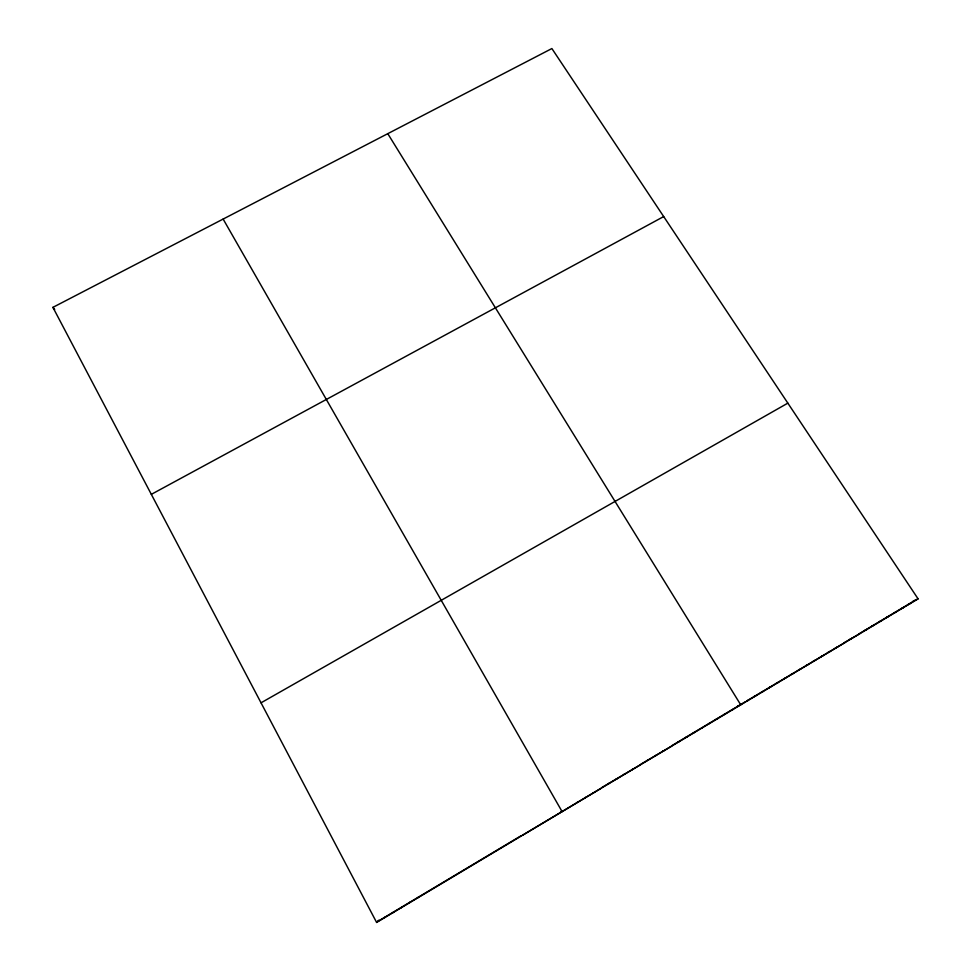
<?xml version="1.0" encoding="UTF-8"?>
<svg xmlns="http://www.w3.org/2000/svg" width="971" height="971" viewBox="0 0 971 971"><rect width="100%" height="100%" fill="white"/><g stroke="black" fill="none" stroke-linecap="round" stroke-linejoin="round"><path stroke-width="1.46" d="M417.53 897.993L418.003 897.386M409.374 902.872L409.908 902.229M401.205 907.751L401.788 907.072M393.024 912.643L393.668 911.927M384.819 917.546L385.523 916.794M376.614 922.45L918.081 598.852L551.88 48.55L52.92 307.358L376.614 922.45L378.775 920.217M377.367 921.673L520.966 835.849M601.996 787.432L640.569 764.699M640.811 764.238L671.616 746.153M671.641 745.813L699.727 729.027M745.255 701.815L701.001 728.262L702.458 727.716M843.835 642.911L859.711 633.747M858.449 634.184L915.24 600.248M261.029 702.822L787.845 403.135M151.33 494.348L663.691 216.569M912.582 601.535L918.081 598.852M908.031 604.557L910.822 603.185M900.809 608.866L903.552 607.53M893.575 613.187L896.282 611.888M886.329 617.52L888.987 616.245M879.071 621.853L881.68 620.603M871.8 626.198L874.373 624.984M864.518 630.555L867.042 629.354M849.928 639.27L852.356 638.129M845.001 642.535L746.505 701.074L748.265 700.346M835.291 648.021L837.621 646.941M827.96 652.403L830.241 651.347M820.604 656.797L822.85 655.765M813.249 661.19L815.446 660.195M805.881 665.596L808.03 664.625M798.502 670.002L800.602 669.068M791.11 674.42L793.161 673.51M783.706 678.85L785.709 677.964M776.29 683.281L778.244 682.431M768.862 687.723L770.768 686.898M761.422 692.165L763.279 691.376M753.969 696.62L755.778 695.855M737.438 706.196L740.739 704.837L387.781 133.67M731.454 710.068L733.105 709.4M723.856 714.607L725.471 713.964M716.246 719.159L717.812 718.54M708.636 723.711L710.141 723.128M693.367 732.838L694.775 732.316M685.708 737.414L687.067 736.916M678.037 741.99L679.348 741.528M662.671 751.178L663.873 750.777M654.964 755.778L656.117 755.414M647.256 760.39L648.349 760.05M631.781 769.627L632.776 769.36M624.037 774.263L624.972 774.021M616.269 778.9L617.155 778.693M608.489 783.548L609.327 783.366M601.486 788.064L522.349 835.351M592.893 792.87L593.633 792.749M585.076 797.543L585.768 797.458M577.247 802.216L577.879 802.167M560.595 811.574L562.088 811.61L223.136 219.07M52.92 307.358L54.692 309.421"/></g></svg>
